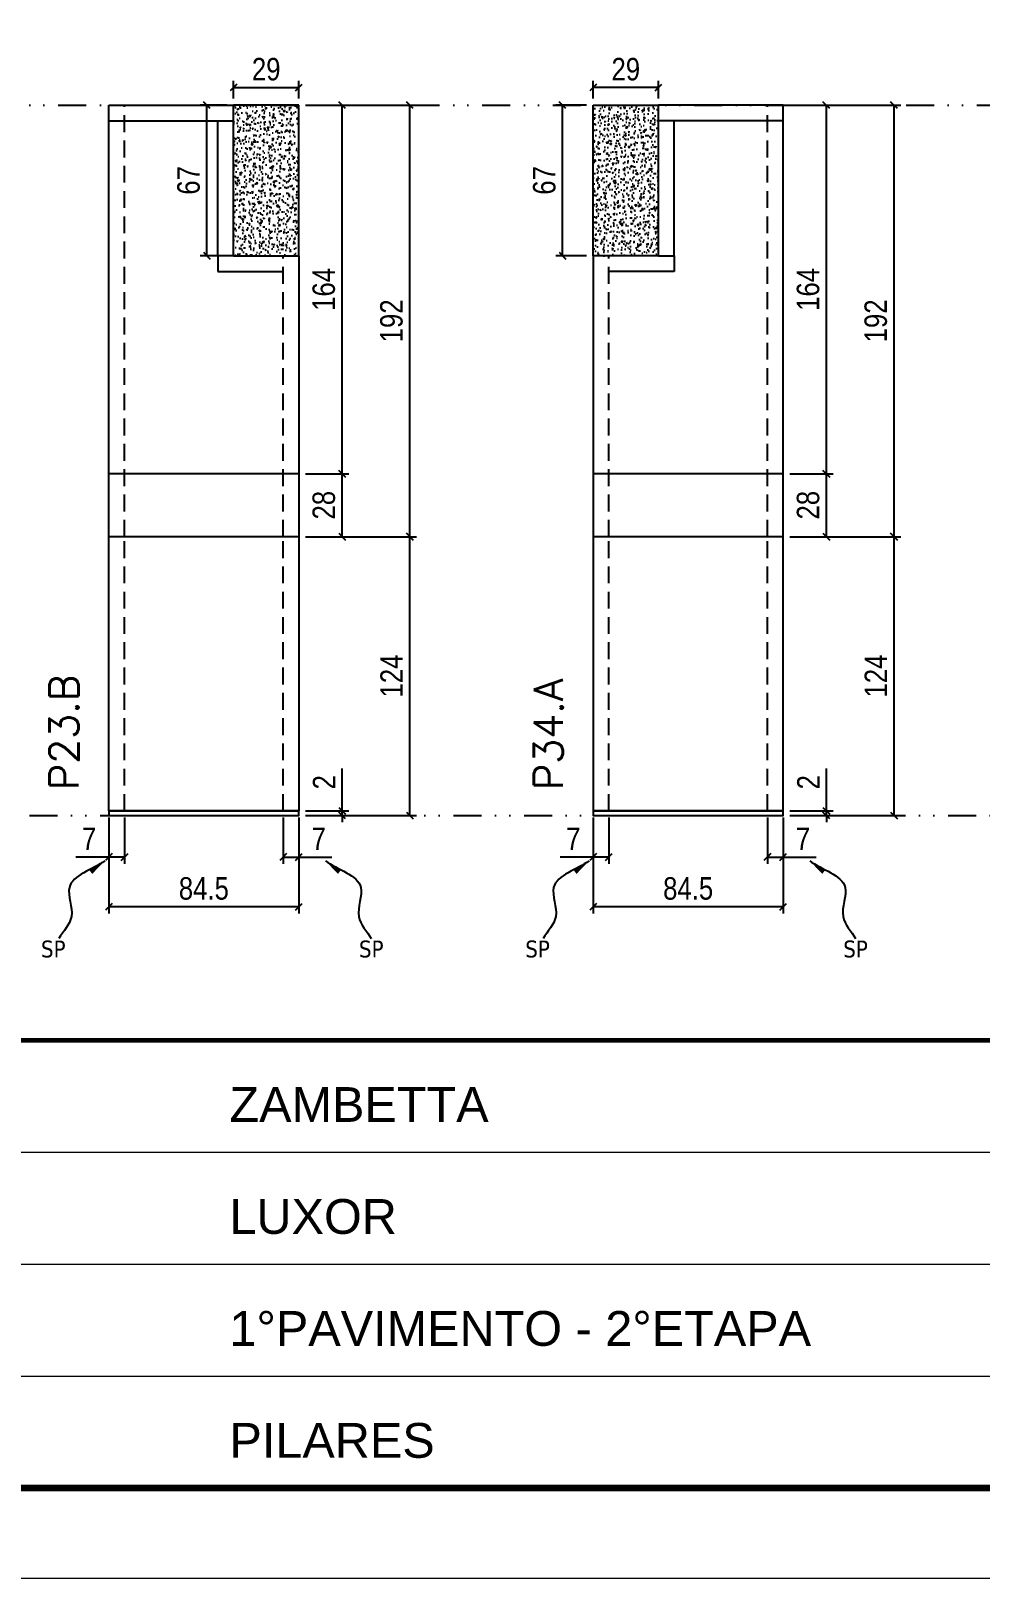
# Model space of a CAD drawing. Extents: x 14400 to 20667, y -21631 to 6985.
# Drawn here: x 19792 to 20215, y 2489 to 3177 of the extents above; entities that cross this region are included whole.
import ezdxf

# ---------------------------------------------------------------- set-up
doc = ezdxf.new("R2010")
doc.units = 0
for name, pattern in [('CONTINUO', [0]), ('DASHED', [0.75, 0.5, -0.25]), ('DIVIDE2', [0.625, 0.25, -0.125, 0, -0.125, 0, -0.125]), ('HIDDEN', [0.375, 0.25, -0.125])]:
    doc.linetypes.add(name, pattern=pattern)
for name, color, linetype in [('COTA', 241, 'Continuous'), ('Nível', 160, 'Continuous'), ('Painéis', 200, 'Continuous'), ('SARR_2.2x7', 40, 'Continuous'), ('texto', 7, 'Continuous')]:
    doc.layers.add(name, color=color, linetype=linetype)
for name, color, linetype, lineweight in [('Folhas', 255, 'Continuous', 9), ('SARRAFO DE PRESSAO', 251, 'DASHED', 9), ('Texto Seção', 7, 'Continuous', 15)]:
    doc.layers.add(name, color=color, linetype=linetype, lineweight=lineweight)
doc.styles.add('ARIAL', font='arial.ttf')
doc.styles.add('COTA TECNICA', font='techl___.ttf', dxfattribs={"height": 10})
doc.styles.add('COTA TECNICA-50', font='techl___.ttf', dxfattribs={"height": 10})
doc.styles.add('REGUA-120', font='ROMANS.shx', dxfattribs={"height": 15})
doc.styles.get("Standard").update_dxf_attribs({"font": 'arial.ttf'})
doc.dimstyles.new('COTA PAINEL-50', dxfattribs={"dimtxt": 10, "dimasz": 3, "dimexe": 3, "dimexo": 3, "dimgap": 3, "dimtad": 1, "dimdec": 1, "dimzin": 12, "dimdsep": 46, "dimtxsty": 'COTA TECNICA-50', "dimblk1": 'OBLIQUE', "dimblk2": 'OBLIQUE', "dimsah": 1, "dimcen": 0.9, "dimclrd": 4, "dimclre": 4, "dimclrt": 240, "dimadec": 1, "dimazin": 3, "dimtfac": 1, "dimtdec": 1, "dimtmove": 0, "dimatfit": 3, "dimfxl": 1, "dimtolj": 1, "dimtzin": 12, "dimarcsym": 0})
doc.dimstyles.new('PAINEL', dxfattribs={"dimtxt": 10, "dimasz": 3, "dimexe": 3, "dimexo": 3, "dimgap": 3, "dimtad": 1, "dimdec": 1, "dimzin": 12, "dimdsep": 46, "dimtxsty": 'COTA TECNICA', "dimblk1": 'OBLIQUE', "dimblk2": 'OBLIQUE', "dimsah": 1, "dimcen": 0.9, "dimclrd": 4, "dimclre": 4, "dimclrt": 240, "dimadec": 1, "dimazin": 3, "dimtfac": 1, "dimtdec": 1, "dimtmove": 0, "dimatfit": 3, "dimfxl": 1, "dimtolj": 1, "dimtzin": 12, "dimarcsym": 0})
doc.dimstyles.get("Standard").update_dxf_attribs({"dimtxt": 0.18, "dimasz": 0.18, "dimexe": 0.18, "dimexo": 0.0625, "dimgap": 0.09, "dimtad": 0, "dimtih": 1, "dimtoh": 1, "dimdec": 4, "dimzin": 0, "dimdsep": 46, "dimtxsty": 'Standard', "dimcen": 0.09, "dimadec": 0, "dimazin": 0, "dimtfac": 1, "dimtdec": 4, "dimtofl": 0, "dimtmove": 0, "dimatfit": 3, "dimfxl": 1, "dimtolj": 1, "dimtzin": 0, "dimarcsym": 0})

# ---------------------------------------------------------------- blocks, each defined once
blk = doc.blocks.new('9999999999')
at = {"color": 30, "linetype": 'CONTINUO'}
for p, q in [((98564.56, 34379.64), (99583.98, 34379.64)), ((98564.56, 34329.83), (99487.98, 34329.83)), ((98564.56, 34280.02), (99487.98, 34280.02))]:
    blk.add_line(p, q, dxfattribs=at)
at = {"color": 30, "linetype": 'CONTINUO', "const_width": 2}
blk.add_lwpolyline([(99583.98, 34230.21), (99583.98, 34414.45, 0.414214), (99568.98, 34429.45), (98228.98, 34429.45, 0.414214), (98213.98, 34414.45), (98213.98, 34245.21, 0.414214), (98228.98, 34230.21), (99583.98, 34230.21)], format="xyb", dxfattribs=at)
at = {"layer": 'Folhas'}
blk.add_lwpolyline([(98138.98, 34190.21), (99623.98, 34190.21), (99623.98, 35240.21), (98138.98, 35240.21)], close=True, dxfattribs=at)
at = {"layer": 'Folhas', "color": 30, "const_width": 3}
blk.add_lwpolyline([(98213.98, 34230.21), (99583.98, 34230.21), (99583.98, 35200.21), (98213.98, 35200.21)], close=True, dxfattribs=at)
at = {"color": 7, "linetype": 'Continuous', "ltscale": 5, "style": 'ARIAL'}
for s, height, p in [('ZAMBETTA', 15.483, (98837.68, 34393.13)), ('LUXOR', 15.483, (98837.68, 34343.32)), ('1°PAVIMENTO - 2°ETAPA', 15.4829, (98837.68, 34293.51)), ('PILARES', 15.483, (98837.68, 34243.7))]:
    blk.add_text(s, height=height, dxfattribs=at).set_placement(p)
blk = doc.blocks.new('_Oblique')
at = {"color": 0, "linetype": 'ByBlock', "lineweight": -2}
blk.add_line((-0.5, -0.5), (0.5, 0.5), dxfattribs=at)
blk = doc.blocks.new('*D978')
at = {"layer": 'COTA', "color": 4, "lineweight": -2, "transparency": 16777216}
for p, q in [((20042.57, 2827.29), (20042.57, 2784.61)), ((20127.07, 2827.29), (20127.07, 2784.61)), ((20127.07, 2787.61), (20042.57, 2787.61))]:
    blk.add_line(p, q, dxfattribs=at)
at = {"layer": 'Defpoints', "color": 0, "transparency": 16777216}
for p in [(20042.57, 2830.29), (20127.07, 2830.29), (20042.57, 2787.61)]:
    blk.add_point(p, dxfattribs=at)
at = {"layer": 'COTA', "color": 4, "lineweight": -2, "transparency": 16777216, "xscale": 3, "yscale": 3, "zscale": 3, "rotation": 180}
blk.add_blockref('_Oblique', (20042.57, 2787.61), dxfattribs=at)
at = {"layer": 'COTA', "color": 4, "lineweight": -2, "transparency": 16777216, "xscale": 3, "yscale": 3, "zscale": 3}
blk.add_blockref('_Oblique', (20127.07, 2787.61), dxfattribs=at)
at = {"layer": 'COTA', "color": 240, "transparency": 16777216, "insert": (20084.82, 2795.74), "char_height": 10, "attachment_point": 5, "style": 'COTA TECNICA'}
blk.add_mtext('\\A1;84.5', dxfattribs=at)
blk = doc.blocks.new('*D979')
at = {"layer": 'COTA', "color": 4, "lineweight": -2, "transparency": 16777216}
for p, q in [((20120.07, 2827.29), (20120.07, 2806.78)), ((20127.07, 2825.29), (20127.07, 2806.78)), ((20120.07, 2809.78), (20127.07, 2809.78)), ((20127.07, 2809.78), (20141.8, 2809.78))]:
    blk.add_line(p, q, dxfattribs=at)
at = {"layer": 'Defpoints', "color": 0, "transparency": 16777216}
for p in [(20120.07, 2830.29), (20127.07, 2828.29), (20127.07, 2809.78)]:
    blk.add_point(p, dxfattribs=at)
at = {"layer": 'COTA', "color": 4, "lineweight": -2, "transparency": 16777216, "xscale": 3, "yscale": 3, "zscale": 3, "rotation": 180}
blk.add_blockref('_Oblique', (20120.07, 2809.78), dxfattribs=at)
at = {"layer": 'COTA', "color": 4, "lineweight": -2, "transparency": 16777216, "xscale": 3, "yscale": 3, "zscale": 3}
blk.add_blockref('_Oblique', (20127.07, 2809.78), dxfattribs=at)
at = {"layer": 'COTA', "color": 240, "transparency": 16777216, "insert": (20135.93, 2817.85), "char_height": 10, "attachment_point": 5, "style": 'COTA TECNICA-50'}
blk.add_mtext('\\A1;7', dxfattribs=at)
blk = doc.blocks.new('*D980')
at = {"layer": 'COTA', "color": 4, "lineweight": -2, "transparency": 16777216}
for p, q in [((20042.57, 2825.29), (20042.57, 2806.78)), ((20049.57, 2827.29), (20049.57, 2806.78)), ((20042.57, 2809.78), (20027.84, 2809.78)), ((20049.57, 2809.78), (20042.57, 2809.78))]:
    blk.add_line(p, q, dxfattribs=at)
at = {"layer": 'Defpoints', "color": 0, "transparency": 16777216}
for p in [(20049.57, 2830.29), (20042.57, 2828.29), (20042.57, 2809.78)]:
    blk.add_point(p, dxfattribs=at)
at = {"layer": 'COTA', "color": 4, "lineweight": -2, "transparency": 16777216, "xscale": 3, "yscale": 3, "zscale": 3, "rotation": 180}
blk.add_blockref('_Oblique', (20042.57, 2809.78), dxfattribs=at)
at = {"layer": 'COTA', "color": 4, "lineweight": -2, "transparency": 16777216, "xscale": 3, "yscale": 3, "zscale": 3}
blk.add_blockref('_Oblique', (20049.57, 2809.78), dxfattribs=at)
at = {"layer": 'COTA', "color": 240, "transparency": 16777216, "insert": (20033.7, 2817.85), "char_height": 10, "attachment_point": 5, "style": 'COTA TECNICA-50'}
blk.add_mtext('\\A1;7', dxfattribs=at)
blk = doc.blocks.new('*D981')
at = {"layer": 'COTA', "color": 4, "linetype": 'ByBlock', "lineweight": -2, "transparency": 16777216}
for p, q in [((20130.07, 2952.29), (20179.43, 2952.29)), ((20176.43, 2828.29), (20176.43, 2952.29)), ((20130.07, 2828.29), (20179.43, 2828.29))]:
    blk.add_line(p, q, dxfattribs=at)
at = {"layer": 'Defpoints', "color": 0, "linetype": 'ByBlock', "transparency": 16777216}
for p in [(20127.07, 2952.29), (20176.43, 2952.29), (20127.07, 2828.29)]:
    blk.add_point(p, dxfattribs=at)
at = {"layer": 'COTA', "color": 4, "linetype": 'ByBlock', "lineweight": -2, "transparency": 16777216, "xscale": 3, "yscale": 3, "zscale": 3}
for p, rotation in [((20176.43, 2952.29), 90), ((20176.43, 2828.29), 270)]:
    blk.add_blockref('_Oblique', p, dxfattribs=dict(at, rotation=rotation))
at = {"layer": 'COTA', "color": 240, "linetype": 'ByBlock', "transparency": 16777216, "insert": (20168.36, 2890.29), "char_height": 10, "attachment_point": 5, "rotation": 90, "style": 'COTA TECNICA'}
blk.add_mtext('\\A1;124', dxfattribs=at)
blk = doc.blocks.new('*D982')
at = {"layer": 'COTA', "color": 4, "lineweight": -2, "transparency": 16777216}
for p, q in [((20146.33, 2830.29), (20146.33, 2849.09)), ((20130.07, 2830.29), (20149.33, 2830.29)), ((20146.33, 2828.29), (20146.33, 2830.29)), ((20130.07, 2828.29), (20149.33, 2828.29)), ((20146.33, 2828.29), (20146.33, 2825.29))]:
    blk.add_line(p, q, dxfattribs=at)
at = {"layer": 'Defpoints', "color": 0, "transparency": 16777216}
for p in [(20127.07, 2830.29), (20127.07, 2828.29), (20146.33, 2828.29)]:
    blk.add_point(p, dxfattribs=at)
at = {"layer": 'COTA', "color": 4, "lineweight": -2, "transparency": 16777216, "xscale": 3, "yscale": 3, "zscale": 3}
for p, rotation in [((20146.33, 2830.29), 270), ((20146.33, 2828.29), 90)]:
    blk.add_blockref('_Oblique', p, dxfattribs=dict(at, rotation=rotation))
at = {"layer": 'COTA', "color": 240, "transparency": 16777216, "insert": (20138.33, 2843.03), "char_height": 10, "attachment_point": 5, "rotation": 90, "style": 'COTA TECNICA-50'}
blk.add_mtext('\\A1;2', dxfattribs=at)
blk = doc.blocks.new('*D983')
at = {"layer": 'COTA', "color": 4, "linetype": 'ByBlock', "lineweight": -2, "transparency": 16777216}
for p, q in [((20130.07, 2952.29), (20179.43, 2952.29)), ((20176.43, 2828.29), (20176.43, 2952.29)), ((20130.07, 2828.29), (20179.43, 2828.29))]:
    blk.add_line(p, q, dxfattribs=at)
at = {"layer": 'Defpoints', "color": 0, "linetype": 'ByBlock', "transparency": 16777216}
for p in [(20127.07, 2952.29), (20176.43, 2952.29), (20127.07, 2828.29)]:
    blk.add_point(p, dxfattribs=at)
at = {"layer": 'COTA', "color": 4, "linetype": 'ByBlock', "lineweight": -2, "transparency": 16777216, "xscale": 3, "yscale": 3, "zscale": 3}
for p, rotation in [((20176.43, 2952.29), 90), ((20176.43, 2828.29), 270)]:
    blk.add_blockref('_Oblique', p, dxfattribs=dict(at, rotation=rotation))
at = {"layer": 'COTA', "color": 240, "linetype": 'ByBlock', "transparency": 16777216, "insert": (20168.36, 2890.29), "char_height": 10, "attachment_point": 5, "rotation": 90, "style": 'COTA TECNICA'}
blk.add_mtext('\\A1;124', dxfattribs=at)
blk = doc.blocks.new('*D984')
at = {"layer": 'COTA', "color": 4, "lineweight": -2, "transparency": 16777216}
for p, q in [((20130.07, 3144.29), (20179.43, 3144.29)), ((20176.43, 2952.29), (20176.43, 3144.29)), ((20130.07, 2952.29), (20179.43, 2952.29))]:
    blk.add_line(p, q, dxfattribs=at)
at = {"layer": 'Defpoints', "color": 0, "transparency": 16777216}
for p in [(20127.07, 3144.29), (20176.43, 3144.29), (20127.07, 2952.29)]:
    blk.add_point(p, dxfattribs=at)
at = {"layer": 'COTA', "color": 4, "lineweight": -2, "transparency": 16777216, "xscale": 3, "yscale": 3, "zscale": 3}
for p, rotation in [((20176.43, 3144.29), 90), ((20176.43, 2952.29), 270)]:
    blk.add_blockref('_Oblique', p, dxfattribs=dict(at, rotation=rotation))
at = {"layer": 'COTA', "color": 240, "transparency": 16777216, "insert": (20168.35, 3048.29), "char_height": 10, "attachment_point": 5, "rotation": 90, "style": 'COTA TECNICA'}
blk.add_mtext('\\A1;192', dxfattribs=at)
blk = doc.blocks.new('*D985')
at = {"layer": 'COTA', "color": 4, "lineweight": -2, "transparency": 16777216}
for p, q in [((20042.57, 3147.29), (20042.57, 3155.12)), ((20071.57, 3147.29), (20071.57, 3155.12)), ((20071.57, 3152.12), (20042.57, 3152.12))]:
    blk.add_line(p, q, dxfattribs=at)
at = {"layer": 'Defpoints', "color": 0, "transparency": 16777216}
for p in [(20042.57, 3152.12), (20042.57, 3144.29), (20071.57, 3144.29)]:
    blk.add_point(p, dxfattribs=at)
at = {"layer": 'COTA', "color": 4, "lineweight": -2, "transparency": 16777216, "xscale": 3, "yscale": 3, "zscale": 3, "rotation": 180}
blk.add_blockref('_Oblique', (20042.57, 3152.12), dxfattribs=at)
at = {"layer": 'COTA', "color": 4, "lineweight": -2, "transparency": 16777216, "xscale": 3, "yscale": 3, "zscale": 3}
blk.add_blockref('_Oblique', (20071.57, 3152.12), dxfattribs=at)
at = {"layer": 'COTA', "color": 240, "transparency": 16777216, "insert": (20057.07, 3160.21), "char_height": 10, "attachment_point": 5, "style": 'COTA TECNICA'}
blk.add_mtext('\\A1;29', dxfattribs=at)
blk = doc.blocks.new('*D1005')
at = {"layer": 'COTA', "color": 4, "lineweight": -2, "transparency": 16777216}
for p, q in [((20130.07, 2980.29), (20149.33, 2980.29)), ((20146.33, 2952.29), (20146.33, 2980.29)), ((20130.07, 2952.29), (20149.33, 2952.29))]:
    blk.add_line(p, q, dxfattribs=at)
at = {"layer": 'Defpoints', "color": 0, "transparency": 16777216}
for p in [(20127.07, 2980.29), (20146.33, 2980.29), (20127.07, 2952.29)]:
    blk.add_point(p, dxfattribs=at)
at = {"layer": 'COTA', "color": 4, "lineweight": -2, "transparency": 16777216, "xscale": 3, "yscale": 3, "zscale": 3}
for p, rotation in [((20146.33, 2980.29), 90), ((20146.33, 2952.29), 270)]:
    blk.add_blockref('_Oblique', p, dxfattribs=dict(at, rotation=rotation))
at = {"layer": 'COTA', "color": 240, "transparency": 16777216, "insert": (20138.23, 2966.29), "char_height": 10, "attachment_point": 5, "rotation": 90, "style": 'COTA TECNICA'}
blk.add_mtext('\\A1;28', dxfattribs=at)
blk = doc.blocks.new('*D1006')
at = {"layer": 'COTA', "color": 4, "lineweight": -2, "transparency": 16777216}
for p, q in [((20130.07, 3144.29), (20149.33, 3144.29)), ((20146.33, 2980.29), (20146.33, 3144.29)), ((20130.07, 2980.29), (20149.33, 2980.29))]:
    blk.add_line(p, q, dxfattribs=at)
at = {"layer": 'Defpoints', "color": 0, "transparency": 16777216}
for p in [(20127.07, 3144.29), (20146.33, 3144.29), (20127.07, 2980.29)]:
    blk.add_point(p, dxfattribs=at)
at = {"layer": 'COTA', "color": 4, "lineweight": -2, "transparency": 16777216, "xscale": 3, "yscale": 3, "zscale": 3}
for p, rotation in [((20146.33, 3144.29), 90), ((20146.33, 2980.29), 270)]:
    blk.add_blockref('_Oblique', p, dxfattribs=dict(at, rotation=rotation))
at = {"layer": 'COTA', "color": 240, "transparency": 16777216, "insert": (20138.22, 3062.29), "char_height": 10, "attachment_point": 5, "rotation": 90, "style": 'COTA TECNICA'}
blk.add_mtext('\\A1;164', dxfattribs=at)
blk = doc.blocks.new('*D989')
at = {"layer": 'COTA', "color": 4, "lineweight": -2, "transparency": 16777216}
for p, q in [((19827.03, 2827.29), (19827.03, 2784.61)), ((19911.53, 2827.29), (19911.53, 2784.61)), ((19911.53, 2787.61), (19827.03, 2787.61))]:
    blk.add_line(p, q, dxfattribs=at)
at = {"layer": 'Defpoints', "color": 0, "transparency": 16777216}
for p in [(19827.03, 2830.29), (19911.53, 2830.29), (19827.03, 2787.61)]:
    blk.add_point(p, dxfattribs=at)
at = {"layer": 'COTA', "color": 4, "lineweight": -2, "transparency": 16777216, "xscale": 3, "yscale": 3, "zscale": 3, "rotation": 180}
blk.add_blockref('_Oblique', (19827.03, 2787.61), dxfattribs=at)
at = {"layer": 'COTA', "color": 4, "lineweight": -2, "transparency": 16777216, "xscale": 3, "yscale": 3, "zscale": 3}
blk.add_blockref('_Oblique', (19911.53, 2787.61), dxfattribs=at)
at = {"layer": 'COTA', "color": 240, "transparency": 16777216, "insert": (19869.28, 2795.74), "char_height": 10, "attachment_point": 5, "style": 'COTA TECNICA'}
blk.add_mtext('\\A1;84.5', dxfattribs=at)
blk = doc.blocks.new('*D990')
at = {"layer": 'COTA', "color": 4, "lineweight": -2, "transparency": 16777216}
for p, q in [((19904.53, 2827.29), (19904.53, 2806.78)), ((19911.53, 2825.29), (19911.53, 2806.78)), ((19904.53, 2809.78), (19911.53, 2809.78)), ((19911.53, 2809.78), (19926.26, 2809.78))]:
    blk.add_line(p, q, dxfattribs=at)
at = {"layer": 'Defpoints', "color": 0, "transparency": 16777216}
for p in [(19904.53, 2830.29), (19911.53, 2828.29), (19911.53, 2809.78)]:
    blk.add_point(p, dxfattribs=at)
at = {"layer": 'COTA', "color": 4, "lineweight": -2, "transparency": 16777216, "xscale": 3, "yscale": 3, "zscale": 3, "rotation": 180}
blk.add_blockref('_Oblique', (19904.53, 2809.78), dxfattribs=at)
at = {"layer": 'COTA', "color": 4, "lineweight": -2, "transparency": 16777216, "xscale": 3, "yscale": 3, "zscale": 3}
blk.add_blockref('_Oblique', (19911.53, 2809.78), dxfattribs=at)
at = {"layer": 'COTA', "color": 240, "transparency": 16777216, "insert": (19920.4, 2817.85), "char_height": 10, "attachment_point": 5, "style": 'COTA TECNICA-50'}
blk.add_mtext('\\A1;7', dxfattribs=at)
blk = doc.blocks.new('*D991')
at = {"layer": 'COTA', "color": 4, "lineweight": -2, "transparency": 16777216}
for p, q in [((19827.03, 2825.29), (19827.03, 2806.78)), ((19834.03, 2827.29), (19834.03, 2806.78)), ((19827.03, 2809.78), (19812.3, 2809.78)), ((19834.03, 2809.78), (19827.03, 2809.78))]:
    blk.add_line(p, q, dxfattribs=at)
at = {"layer": 'Defpoints', "color": 0, "transparency": 16777216}
for p in [(19834.03, 2830.29), (19827.03, 2828.29), (19827.03, 2809.78)]:
    blk.add_point(p, dxfattribs=at)
at = {"layer": 'COTA', "color": 4, "lineweight": -2, "transparency": 16777216, "xscale": 3, "yscale": 3, "zscale": 3, "rotation": 180}
blk.add_blockref('_Oblique', (19827.03, 2809.78), dxfattribs=at)
at = {"layer": 'COTA', "color": 4, "lineweight": -2, "transparency": 16777216, "xscale": 3, "yscale": 3, "zscale": 3}
blk.add_blockref('_Oblique', (19834.03, 2809.78), dxfattribs=at)
at = {"layer": 'COTA', "color": 240, "transparency": 16777216, "insert": (19818.17, 2817.85), "char_height": 10, "attachment_point": 5, "style": 'COTA TECNICA-50'}
blk.add_mtext('\\A1;7', dxfattribs=at)
blk = doc.blocks.new('*D992')
at = {"layer": 'COTA', "color": 4, "linetype": 'ByBlock', "lineweight": -2, "transparency": 16777216}
for p, q in [((19914.53, 2952.29), (19963.9, 2952.29)), ((19960.9, 2828.29), (19960.9, 2952.29)), ((19914.53, 2828.29), (19963.9, 2828.29))]:
    blk.add_line(p, q, dxfattribs=at)
at = {"layer": 'Defpoints', "color": 0, "linetype": 'ByBlock', "transparency": 16777216}
for p in [(19911.53, 2952.29), (19960.9, 2952.29), (19911.53, 2828.29)]:
    blk.add_point(p, dxfattribs=at)
at = {"layer": 'COTA', "color": 4, "linetype": 'ByBlock', "lineweight": -2, "transparency": 16777216, "xscale": 3, "yscale": 3, "zscale": 3}
for p, rotation in [((19960.9, 2952.29), 90), ((19960.9, 2828.29), 270)]:
    blk.add_blockref('_Oblique', p, dxfattribs=dict(at, rotation=rotation))
at = {"layer": 'COTA', "color": 240, "linetype": 'ByBlock', "transparency": 16777216, "insert": (19952.83, 2890.29), "char_height": 10, "attachment_point": 5, "rotation": 90, "style": 'COTA TECNICA'}
blk.add_mtext('\\A1;124', dxfattribs=at)
blk = doc.blocks.new('*D993')
at = {"layer": 'COTA', "color": 4, "lineweight": -2, "transparency": 16777216}
for p, q in [((19930.79, 2830.29), (19930.79, 2849.09)), ((19914.53, 2830.29), (19933.79, 2830.29)), ((19930.79, 2828.29), (19930.79, 2830.29)), ((19914.53, 2828.29), (19933.79, 2828.29)), ((19930.79, 2828.29), (19930.79, 2825.29))]:
    blk.add_line(p, q, dxfattribs=at)
at = {"layer": 'Defpoints', "color": 0, "transparency": 16777216}
for p in [(19911.53, 2830.29), (19911.53, 2828.29), (19930.79, 2828.29)]:
    blk.add_point(p, dxfattribs=at)
at = {"layer": 'COTA', "color": 4, "lineweight": -2, "transparency": 16777216, "xscale": 3, "yscale": 3, "zscale": 3}
for p, rotation in [((19930.79, 2830.29), 270), ((19930.79, 2828.29), 90)]:
    blk.add_blockref('_Oblique', p, dxfattribs=dict(at, rotation=rotation))
at = {"layer": 'COTA', "color": 240, "transparency": 16777216, "insert": (19922.79, 2843.03), "char_height": 10, "attachment_point": 5, "rotation": 90, "style": 'COTA TECNICA-50'}
blk.add_mtext('\\A1;2', dxfattribs=at)
blk = doc.blocks.new('*D994')
at = {"layer": 'COTA', "color": 4, "linetype": 'ByBlock', "lineweight": -2, "transparency": 16777216}
for p, q in [((19914.53, 2952.29), (19963.9, 2952.29)), ((19960.9, 2828.29), (19960.9, 2952.29)), ((19914.53, 2828.29), (19963.9, 2828.29))]:
    blk.add_line(p, q, dxfattribs=at)
at = {"layer": 'Defpoints', "color": 0, "linetype": 'ByBlock', "transparency": 16777216}
for p in [(19911.53, 2952.29), (19960.9, 2952.29), (19911.53, 2828.29)]:
    blk.add_point(p, dxfattribs=at)
at = {"layer": 'COTA', "color": 4, "linetype": 'ByBlock', "lineweight": -2, "transparency": 16777216, "xscale": 3, "yscale": 3, "zscale": 3}
for p, rotation in [((19960.9, 2952.29), 90), ((19960.9, 2828.29), 270)]:
    blk.add_blockref('_Oblique', p, dxfattribs=dict(at, rotation=rotation))
at = {"layer": 'COTA', "color": 240, "linetype": 'ByBlock', "transparency": 16777216, "insert": (19952.83, 2890.29), "char_height": 10, "attachment_point": 5, "rotation": 90, "style": 'COTA TECNICA'}
blk.add_mtext('\\A1;124', dxfattribs=at)
blk = doc.blocks.new('*D995')
at = {"layer": 'COTA', "color": 4, "lineweight": -2, "transparency": 16777216}
for p, q in [((19882.53, 3147.29), (19882.53, 3155.12)), ((19911.53, 3147.29), (19911.53, 3155.12)), ((19882.53, 3152.12), (19911.53, 3152.12))]:
    blk.add_line(p, q, dxfattribs=at)
at = {"layer": 'Defpoints', "color": 0, "transparency": 16777216}
for p in [(19911.53, 3152.12), (19882.53, 3144.29), (19911.53, 3144.29)]:
    blk.add_point(p, dxfattribs=at)
at = {"layer": 'COTA', "color": 4, "lineweight": -2, "transparency": 16777216, "xscale": 3, "yscale": 3, "zscale": 3, "rotation": 180}
blk.add_blockref('_Oblique', (19882.53, 3152.12), dxfattribs=at)
at = {"layer": 'COTA', "color": 4, "lineweight": -2, "transparency": 16777216, "xscale": 3, "yscale": 3, "zscale": 3}
blk.add_blockref('_Oblique', (19911.53, 3152.12), dxfattribs=at)
at = {"layer": 'COTA', "color": 240, "transparency": 16777216, "insert": (19897.03, 3160.21), "char_height": 10, "attachment_point": 5, "style": 'COTA TECNICA'}
blk.add_mtext('\\A1;29', dxfattribs=at)
blk = doc.blocks.new('*D1010')
at = {"layer": 'COTA', "color": 4, "lineweight": -2, "transparency": 16777216}
for p, q in [((20039.57, 3144.29), (20025.94, 3144.29)), ((20028.94, 3077.29), (20028.94, 3144.29)), ((20039.57, 3077.29), (20025.94, 3077.29))]:
    blk.add_line(p, q, dxfattribs=at)
at = {"layer": 'Defpoints', "color": 0, "transparency": 16777216}
for p in [(20028.94, 3144.29), (20042.57, 3144.29), (20042.57, 3077.29)]:
    blk.add_point(p, dxfattribs=at)
at = {"layer": 'COTA', "color": 4, "lineweight": -2, "transparency": 16777216, "xscale": 3, "yscale": 3, "zscale": 3}
for p, rotation in [((20028.94, 3144.29), 90), ((20028.94, 3077.29), 270)]:
    blk.add_blockref('_Oblique', p, dxfattribs=dict(at, rotation=rotation))
at = {"layer": 'COTA', "color": 240, "transparency": 16777216, "insert": (20020.83, 3110.79), "char_height": 10, "attachment_point": 5, "rotation": 90, "style": 'COTA TECNICA'}
blk.add_mtext('\\A1;67', dxfattribs=at)
blk = doc.blocks.new('*D1011')
at = {"layer": 'COTA', "color": 4, "lineweight": -2, "transparency": 16777216}
for p, q in [((19914.53, 3144.29), (19963.9, 3144.29)), ((19960.9, 2952.29), (19960.9, 3144.29)), ((19914.53, 2952.29), (19963.9, 2952.29))]:
    blk.add_line(p, q, dxfattribs=at)
at = {"layer": 'Defpoints', "color": 0, "transparency": 16777216}
for p in [(19911.53, 3144.29), (19960.9, 3144.29), (19911.53, 2952.29)]:
    blk.add_point(p, dxfattribs=at)
at = {"layer": 'COTA', "color": 4, "lineweight": -2, "transparency": 16777216, "xscale": 3, "yscale": 3, "zscale": 3}
for p, rotation in [((19960.9, 3144.29), 90), ((19960.9, 2952.29), 270)]:
    blk.add_blockref('_Oblique', p, dxfattribs=dict(at, rotation=rotation))
at = {"layer": 'COTA', "color": 240, "transparency": 16777216, "insert": (19952.81, 3048.29), "char_height": 10, "attachment_point": 5, "rotation": 90, "style": 'COTA TECNICA'}
blk.add_mtext('\\A1;192', dxfattribs=at)
blk = doc.blocks.new('*D1012')
at = {"layer": 'COTA', "color": 4, "lineweight": -2, "transparency": 16777216}
for p, q in [((19914.53, 2980.29), (19933.79, 2980.29)), ((19930.79, 2952.29), (19930.79, 2980.29)), ((19914.53, 2952.29), (19933.79, 2952.29))]:
    blk.add_line(p, q, dxfattribs=at)
at = {"layer": 'Defpoints', "color": 0, "transparency": 16777216}
for p in [(19911.53, 2980.29), (19930.79, 2980.29), (19911.53, 2952.29)]:
    blk.add_point(p, dxfattribs=at)
at = {"layer": 'COTA', "color": 4, "lineweight": -2, "transparency": 16777216, "xscale": 3, "yscale": 3, "zscale": 3}
for p, rotation in [((19930.79, 2980.29), 90), ((19930.79, 2952.29), 270)]:
    blk.add_blockref('_Oblique', p, dxfattribs=dict(at, rotation=rotation))
at = {"layer": 'COTA', "color": 240, "transparency": 16777216, "insert": (19922.7, 2966.29), "char_height": 10, "attachment_point": 5, "rotation": 90, "style": 'COTA TECNICA'}
blk.add_mtext('\\A1;28', dxfattribs=at)
blk = doc.blocks.new('*D1013')
at = {"layer": 'COTA', "color": 4, "lineweight": -2, "transparency": 16777216}
for p, q in [((19914.53, 3144.29), (19933.79, 3144.29)), ((19930.79, 2980.29), (19930.79, 3144.29)), ((19914.53, 2980.29), (19933.79, 2980.29))]:
    blk.add_line(p, q, dxfattribs=at)
at = {"layer": 'Defpoints', "color": 0, "transparency": 16777216}
for p in [(19911.53, 3144.29), (19930.79, 3144.29), (19911.53, 2980.29)]:
    blk.add_point(p, dxfattribs=at)
at = {"layer": 'COTA', "color": 4, "lineweight": -2, "transparency": 16777216, "xscale": 3, "yscale": 3, "zscale": 3}
for p, rotation in [((19930.79, 3144.29), 90), ((19930.79, 2980.29), 270)]:
    blk.add_blockref('_Oblique', p, dxfattribs=dict(at, rotation=rotation))
at = {"layer": 'COTA', "color": 240, "transparency": 16777216, "insert": (19922.69, 3062.29), "char_height": 10, "attachment_point": 5, "rotation": 90, "style": 'COTA TECNICA'}
blk.add_mtext('\\A1;164', dxfattribs=at)
blk = doc.blocks.new('*D1014')
at = {"layer": 'COTA', "color": 4, "lineweight": -2, "transparency": 16777216}
for p, q in [((19879.53, 3144.29), (19867.63, 3144.29)), ((19870.63, 3077.29), (19870.63, 3144.29)), ((19879.53, 3077.29), (19867.63, 3077.29))]:
    blk.add_line(p, q, dxfattribs=at)
at = {"layer": 'Defpoints', "color": 0, "transparency": 16777216}
for p in [(19870.63, 3144.29), (19882.53, 3144.29), (19882.53, 3077.29)]:
    blk.add_point(p, dxfattribs=at)
at = {"layer": 'COTA', "color": 4, "lineweight": -2, "transparency": 16777216, "xscale": 3, "yscale": 3, "zscale": 3}
for p, rotation in [((19870.63, 3144.29), 90), ((19870.63, 3077.29), 270)]:
    blk.add_blockref('_Oblique', p, dxfattribs=dict(at, rotation=rotation))
at = {"layer": 'COTA', "color": 240, "transparency": 16777216, "insert": (19862.52, 3110.79), "char_height": 10, "attachment_point": 5, "rotation": 90, "style": 'COTA TECNICA'}
blk.add_mtext('\\A1;67', dxfattribs=at)

msp = doc.modelspace()

# ---------------------------------------------------------------- hatches: boundary and pattern name
at = {"layer": 'COTA'}
h = msp.add_hatch(dxfattribs=at)
h.set_pattern_fill('AR-CONC', color=256, scale=0.03)
h.set_pattern_definition([(50, (2961.326, 2297.15), (5.4655401, -0.4781726), [0.5715, -6.2865]), (355, (2961.326, 2297.15), (-1.0573026, 5.7317054), [0.4572, -5.0292175]), (100.451445, (2961.7814, 2297.1104), (4.4082374, 5.2535326), [0.4857003, -5.3427073]), (46.1842, (2961.326, 2298.674), (8.1323712, -1.2612698), [0.85725, -9.42975]), (96.63556, (2962.0036, 2298.569), (7.122124, 7.4227837), [0.7285507, -8.0140682]), (351.18415, (2961.326, 2298.674), (7.122124, 7.4227837), [0.685799, -7.543792]), (21, (2962.088, 2298.293), (4.5484317, -3.067956), [0.5715, -6.2865]), (326, (2962.088, 2298.293), (1.8540609, 5.525639), [0.4572, -5.0292]), (71.451445, (2962.467, 2298.0376), (6.4024926, 2.457683), [0.4857003, -5.3426981]), (37.5, (2961.3259, 2297.1502), (0.0926581, 2.53665117), [0, -4.96824, 0, -5.1054, 0, -5.04825]), (7.5, (2961.326, 2297.1502), (2.00458988, 3.00541724), [0, -2.91084, 0, -4.85394, 0, -1.92405]), (327.5, (2959.6266, 2297.1502), (4.06771786, -0.17186232), [0, -1.905, 0, -5.9436, 0, -7.8867]), (317.5, (2958.8646, 2297.1502), (4.44387544, 0.7627947), [0, -2.4765, 0, -3.94716, 0, -5.6007])])
h.paths.add_polyline_path([(19882.53, 3077.29), (19911.53, 3077.29), (19911.53, 3144.29), (19882.53, 3144.29)])
h = msp.add_hatch(dxfattribs=at)
h.set_pattern_fill('AR-CONC', color=256, scale=0.03)
h.set_pattern_definition([(50, (3176.86, 2297.15), (5.4655401, -0.4781726), [0.5715, -6.2865]), (355, (3176.86, 2297.15), (-1.0573026, 5.7317054), [0.4572, -5.0292175]), (100.451445, (3177.3153, 2297.1104), (4.4082374, 5.2535326), [0.4857003, -5.3427073]), (46.1842, (3176.86, 2298.674), (8.1323712, -1.2612698), [0.85725, -9.42975]), (96.63556, (3177.5375, 2298.569), (7.122124, 7.4227837), [0.7285507, -8.0140682]), (351.18415, (3176.86, 2298.674), (7.122124, 7.4227837), [0.685799, -7.543792]), (21, (3177.622, 2298.293), (4.5484317, -3.067956), [0.5715, -6.2865]), (326, (3177.622, 2298.293), (1.8540609, 5.525639), [0.4572, -5.0292]), (71.451445, (3178.001, 2298.0376), (6.4024926, 2.457683), [0.4857003, -5.3426981]), (37.5, (3176.8598, 2297.1502), (0.0926581, 2.53665117), [0, -4.96824, 0, -5.1054, 0, -5.04825]), (7.5, (3176.8598, 2297.1502), (2.00458988, 3.00541724), [0, -2.91084, 0, -4.85394, 0, -1.92405]), (327.5, (3175.1606, 2297.1502), (4.06771786, -0.17186232), [0, -1.905, 0, -5.9436, 0, -7.8867]), (317.5, (3174.3986, 2297.1502), (4.44387544, 0.7627947), [0, -2.4765, 0, -3.94716, 0, -5.6007])])
h.paths.add_polyline_path([(20071.57, 3144.29), (20042.57, 3144.29), (20042.57, 3077.29), (20071.57, 3077.29)])

# ---------------------------------------------------------------- linework, layer by layer
for p, q in [((19911.53, 3144.29), (19882.53, 3144.29)), ((19911.53, 3077.29), (19911.53, 3144.29)), ((20042.57, 3077.29), (20042.57, 3144.29)), ((20042.57, 3144.29), (20071.57, 3144.29)), ((19882.53, 3077.29), (19875.53, 3077.29)), ((19875.53, 3077.29), (19875.53, 3070.29)), ((20071.57, 3077.29), (20078.57, 3077.29)), ((20078.57, 3077.29), (20078.57, 3070.29))]:
    msp.add_line(p, q, dxfattribs=at)
at = {"layer": 'Nível', "color": 4, "linetype": 'DIVIDE2', "ltscale": 50}
for p, q in [((19584.31, 3144.29), (20626.97, 3144.29)), ((19256.97, 2828.29), (20626.97, 2828.29))]:
    msp.add_line(p, q, dxfattribs=at)
at = {"layer": 'Painéis'}
for p, q in [((19827.03, 2830.29), (19827.03, 3144.29)), ((19827.03, 3144.29), (19882.53, 3144.29)), ((19882.53, 3077.29), (19882.53, 3144.29)), ((20071.57, 3077.29), (20071.57, 3144.29)), ((20127.07, 3144.29), (20071.57, 3144.29)), ((20127.07, 2830.29), (20127.07, 3144.29)), ((19882.53, 3077.29), (19911.53, 3077.29)), ((19911.53, 3077.29), (19911.53, 2830.29)), ((20042.57, 3077.29), (20042.57, 2830.29)), ((20071.57, 3077.29), (20042.57, 3077.29)), ((19911.53, 2980.29), (19827.03, 2980.29)), ((20127.07, 2980.29), (20042.57, 2980.29)), ((19911.53, 2952.29), (19827.03, 2952.29)), ((20127.07, 2952.29), (20042.57, 2952.29)), ((19827.03, 2830.29), (19911.53, 2830.29)), ((20042.57, 2830.29), (20127.07, 2830.29))]:
    msp.add_line(p, q, dxfattribs=at)
for points in [[(19911.53, 2830.29), (19827.03, 2830.29), (19827.03, 2828.29), (19911.53, 2828.29)], [(20127.07, 2830.29), (20042.57, 2830.29), (20042.57, 2828.29), (20127.07, 2828.29)]]:
    msp.add_lwpolyline(points, close=True, dxfattribs=at)
at = {"layer": 'SARR_2.2x7', "linetype": 'HIDDEN', "ltscale": 30}
for p, q in [((19834.03, 2952.29), (19834.03, 3144.29)), ((20120.07, 2952.29), (20120.07, 3144.29)), ((19904.53, 2952.29), (19904.53, 3077.29)), ((20049.57, 2952.29), (20049.57, 3077.29)), ((19834.03, 2830.29), (19834.03, 2952.29)), ((19904.53, 2830.29), (19904.53, 2952.29)), ((20049.57, 2830.29), (20049.57, 2952.29)), ((20120.07, 2830.29), (20120.07, 2952.29))]:
    msp.add_line(p, q, dxfattribs=at)
at = {"layer": 'SARR_2.2x7'}
for p, q in [((19827.03, 3137.29), (19882.53, 3137.29)), ((19875.53, 3077.29), (19875.53, 3137.29)), ((20127.07, 3137.29), (20071.57, 3137.29)), ((20078.57, 3077.29), (20078.57, 3137.29)), ((19875.53, 3070.29), (19904.53, 3070.29)), ((20078.57, 3070.29), (20049.57, 3070.29))]:
    msp.add_line(p, q, dxfattribs=at)

# ---------------------------------------------------------------- block references
at = {"layer": 'SARRAFO DE PRESSAO', "color": 6, "linetype": 'ByBlock'}
msp.add_blockref('9999999999', (-78957.01, -31701.2), dxfattribs=at)

# ---------------------------------------------------------------- texts
at = {"layer": 'texto', "color": 0, "char_height": 7.5, "attachment_point": 5}
for insert in [(19802.26, 2768.79), (19943.78, 2768.79), (20017.79, 2768.79), (20159.31, 2768.79)]:
    msp.add_mtext('{\\fTahoma|b0|i0|c0|p34;\\C4;SP}', dxfattribs=dict(at, insert=insert))
at = {"layer": 'Texto Seção', "char_height": 13, "width": 285.3299, "attachment_point": 7, "rotation": 90, "style": 'REGUA-120'}
for s, insert in [('P23.B', (19813.56, 2839.54)), ('P34.A', (20029.1, 2839.54))]:
    msp.add_mtext(s, dxfattribs=dict(at, insert=insert))

# ---------------------------------------------------------------- dimensions: what is measured, and where the dimension line sits
at = {"layer": 'COTA'}
for base, p1, p2, angle, dimstyle, picture, middle in [((19911.53, 3152.12), (19882.53, 3144.29), (19911.53, 3144.29), 180, 'PAINEL', '*D995', (19897.03, 3160.21)), ((19870.63, 3144.29), (19882.53, 3077.29), (19882.53, 3144.29), 90, 'PAINEL', '*D1014', (19862.52, 3110.79)), ((19960.9, 3144.29), (19911.53, 2952.29), (19911.53, 3144.29), 90, 'PAINEL', '*D1011', (19952.81, 3048.29)), ((20028.94, 3144.29), (20042.57, 3077.29), (20042.57, 3144.29), 90, 'PAINEL', '*D1010', (20020.83, 3110.79)), ((20176.43, 3144.29), (20127.07, 2952.29), (20127.07, 3144.29), 90, 'PAINEL', '*D984', (20168.35, 3048.29)), ((19930.79, 2980.29), (19911.53, 2952.29), (19911.53, 2980.29), 90, 'PAINEL', '*D1012', (19922.7, 2966.29)), ((20146.33, 2980.29), (20127.07, 2952.29), (20127.07, 2980.29), 90, 'PAINEL', '*D1005', (20138.23, 2966.29)), ((19827.03, 2809.78), (19834.03, 2830.29), (19827.03, 2828.29), 180, 'COTA PAINEL-50', '*D991', (19818.17, 2817.85)), ((20042.57, 2809.78), (20049.57, 2830.29), (20042.57, 2828.29), 180, 'COTA PAINEL-50', '*D980', (20033.7, 2817.85))]:
    dim = msp.add_linear_dim(base=base, p1=p1, p2=p2, angle=angle, dimstyle=dimstyle, dxfattribs=at)
    dim.commit()
    dim.dimension.update_dxf_attribs({"geometry": picture, "text_midpoint": middle})
for base, p1, p2, dimstyle, picture, middle in [((20042.57, 3152.12), (20071.57, 3144.29), (20042.57, 3144.29), 'PAINEL', '*D985', (20057.07, 3160.21)), ((19911.53, 2809.78), (19904.53, 2830.29), (19911.53, 2828.29), 'COTA PAINEL-50', '*D990', (19920.4, 2817.85)), ((20127.07, 2809.78), (20120.07, 2830.29), (20127.07, 2828.29), 'COTA PAINEL-50', '*D979', (20135.93, 2817.85))]:
    dim = msp.add_linear_dim(base=base, p1=p1, p2=p2, dimstyle=dimstyle, dxfattribs=at)
    dim.commit()
    dim.dimension.update_dxf_attribs({"geometry": picture, "text_midpoint": middle})
for base, p1, p2, angle, override, picture, middle in [((19930.79, 3144.29), (19911.53, 2980.29), (19911.53, 3144.29), 90, {"dimtmove": 1}, '*D1013', (19922.69, 3062.29)), ((20146.33, 3144.29), (20127.07, 2980.29), (20127.07, 3144.29), 90, {"dimtmove": 1}, '*D1006', (20138.22, 3062.29)), ((19827.03, 2787.61), (19911.53, 2830.29), (19827.03, 2830.29), 180, {"dimarcsym": 2}, '*D989', (19869.28, 2795.74)), ((20042.57, 2787.61), (20127.07, 2830.29), (20042.57, 2830.29), 180, {"dimarcsym": 2}, '*D978', (20084.82, 2795.74))]:
    dim = msp.add_linear_dim(base=base, p1=p1, p2=p2, angle=angle, dimstyle='PAINEL', override=override, dxfattribs=at)
    dim.commit()
    dim.dimension.update_dxf_attribs({"geometry": picture, "text_midpoint": middle})
at = {"layer": 'COTA', "linetype": 'ByBlock'}
for p1, p2, picture, middle in [((19911.53, 2828.29), (19911.53, 2952.29), '*D992', (19952.83, 2890.29)), ((19911.53, 2828.29), (19911.53, 2952.29), '*D994', (19952.83, 2890.29)), ((20127.07, 2828.29), (20127.07, 2952.29), '*D981', (20168.36, 2890.29)), ((20127.07, 2828.29), (20127.07, 2952.29), '*D983', (20168.36, 2890.29))]:
    dim = msp.add_aligned_dim(p1=p1, p2=p2, distance=-49.37, dimstyle='PAINEL', dxfattribs=at)
    dim.commit()
    dim.dimension.update_dxf_attribs({"geometry": picture, "text_midpoint": middle})
at = {"layer": 'COTA'}
for base, p1, p2, picture, middle in [((19930.79, 2828.29), (19911.53, 2830.29), (19911.53, 2828.29), '*D993', (19930.79, 2843.03)), ((20146.33, 2828.29), (20127.07, 2830.29), (20127.07, 2828.29), '*D982', (20146.33, 2843.03))]:
    dim = msp.add_linear_dim(base=base, p1=p1, p2=p2, angle=90, dimstyle='COTA PAINEL-50', dxfattribs=at)
    dim.commit()
    dim.dimension.update_dxf_attribs({"geometry": picture, "text_midpoint": middle, "dimtype": 160})

# ---------------------------------------------------------------- leaders
at = {"layer": 'COTA', "path_type": 1}
for points in [[(19825.2, 2808.1), (19809.42, 2796.27), (19810.34, 2783.26), (19804.79, 2773.48)], [(19923.36, 2808.1), (19939.15, 2796.27), (19938.22, 2783.26), (19943.77, 2773.48)], [(20040.74, 2808.1), (20024.95, 2796.27), (20025.88, 2783.26), (20020.33, 2773.48)], [(20138.9, 2808.1), (20154.68, 2796.27), (20153.76, 2783.26), (20159.31, 2773.48)]]:
    msp.add_leader(points, dimstyle='Standard', override={"dimasz": 8}, dxfattribs=at)

doc.saveas('drawing.dxf')
